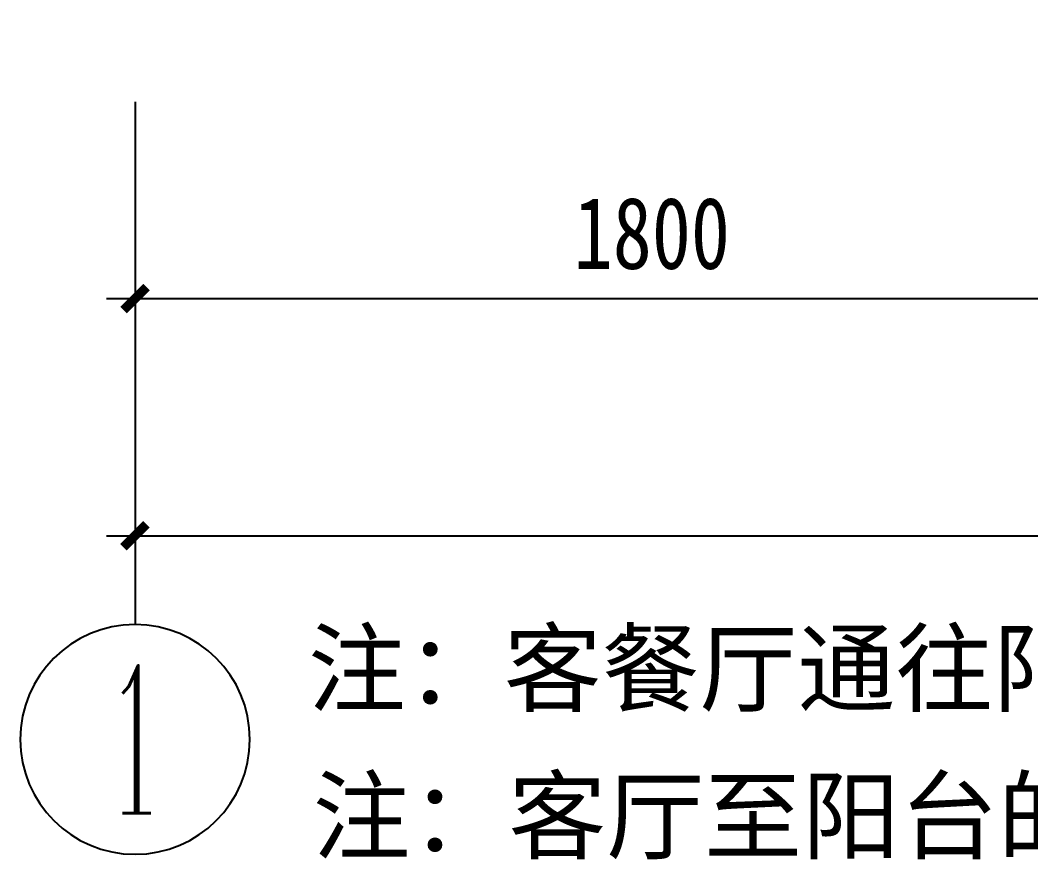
# Model space of a CAD drawing. Extents: x 3479 to 4537415, y 306 to 366510.
# Drawn here: x 4389783 to 4391543, y 270761 to 272222 of the extents above; entities that cross this region are included whole.
import ezdxf
from ezdxf.enums import TextEntityAlignment as Align

# ---------------------------------------------------------------- set-up
doc = ezdxf.new("R2010")
doc.units = 0
doc.header["$LTSCALE"] = 10
doc.header["$MEASUREMENT"] = 0
doc.header["$PDMODE"] = 35
doc.linetypes.add('DASH', pattern=[0.35, 0.25, -0.1])
doc.layers.get('Defpoints').update_dxf_attribs({"color": 49, "linetype": 'DASH'})
for name, color, linetype in [('AXIS', 3, 'Continuous'), ('AXIS_TEXT', 7, 'Continuous'), ('P-TEXT', 15, 'Continuous'), ('PUB_DIM', 3, 'Continuous')]:
    doc.layers.add(name, color=color, linetype=linetype)
doc.styles.add('-宋体', font='simkai.ttf', dxfattribs={"width": 0.8})
doc.styles.add('_TCH_AXIS', font='COMPLEX', dxfattribs={"bigfont": 'GBCBIG'})
doc.styles.add('COMPLEX', font='COMPLEX')
doc.styles.add('WRYH', font='')
doc.styles.get('WRYH').set_extended_font_data('Microsoft YaHei')
doc.dimstyles.new('DIM-050', dxfattribs={"dimscale": 50, "dimtxt": 2.5, "dimasz": 0.8, "dimexe": 1.5, "dimexo": 2.5, "dimgap": 1, "dimtad": 1, "dimdec": 0, "dimzin": 12, "dimdsep": 46, "dimtxsty": '-宋体', "dimblk": 'ARCHTICK', "dimcen": 0, "dimdle": 1, "dimclrd": 256, "dimclre": 256, "dimclrt": 9, "dimadec": 0, "dimazin": 0, "dimtfac": 1, "dimtdec": 0, "dimtix": 1, "dimtmove": 2, "dimatfit": 3, "dimldrblk": 'DOT', "dimfxl": 1.5, "dimtolj": 1, "dimtzin": 12, "dimarcsym": 0})

# ---------------------------------------------------------------- blocks, each defined once
blk = doc.blocks.new('_ArchTick')
at = {"color": 0, "linetype": 'ByBlock', "const_width": 0.4}
blk.add_lwpolyline([(-0.5, -0.5), (0.5, 0.5)], dxfattribs=at)
blk = doc.blocks.new('*D1448')
at = {"layer": 'Defpoints', "color": 0, "transparency": 16777216}
for p in [(4389983.5, 272205.2), (4391783.5, 272163.2), (4391783.5, 271737.8)]:
    blk.add_point(p, dxfattribs=at)
at = {"layer": 'PUB_DIM', "lineweight": -2, "transparency": 16777216}
for p, q in [((4389983.5, 272080.2), (4389983.5, 271662.8)), ((4391783.5, 272038.2), (4391783.5, 271662.8)), ((4389933.5, 271737.8), (4391833.5, 271737.8))]:
    blk.add_line(p, q, dxfattribs=at)
at = {"layer": 'PUB_DIM', "lineweight": -2, "transparency": 16777216, "xscale": 40, "yscale": 40, "zscale": 40, "rotation": 180}
blk.add_blockref('_ArchTick', (4389983.5, 271737.8), dxfattribs=at)
at = {"layer": 'PUB_DIM', "lineweight": -2, "transparency": 16777216, "xscale": 40, "yscale": 40, "zscale": 40}
blk.add_blockref('_ArchTick', (4391783.5, 271737.8), dxfattribs=at)
at = {"layer": 'PUB_DIM', "color": 9, "transparency": 16777216, "insert": (4390883.5, 271851), "char_height": 125, "attachment_point": 5, "style": '-宋体'}
blk.add_mtext('\\A1;1800', dxfattribs=at)
blk = doc.blocks.new('_Dot')
at = {"color": 0, "linetype": 'ByBlock', "lineweight": -2}
blk.add_line((-0.5, 0), (-1, 0), dxfattribs=at)
at = {"color": 0, "linetype": 'ByBlock', "const_width": 0.5}
blk.add_lwpolyline([(-0.25, 0, 1), (0.25, 0, 1)], format="xyb", close=True, dxfattribs=at)
blk = doc.blocks.new('*D1455')
at = {"layer": 'Defpoints', "color": 0, "transparency": 16777216}
for p in [(4398383.5, 272222.5), (4389983.5, 272205.2), (4398383.5, 271324.8)]:
    blk.add_point(p, dxfattribs=at)
at = {"layer": 'PUB_DIM', "lineweight": -2, "transparency": 16777216}
for p, q in [((4398383.5, 272097.5), (4398383.5, 271249.8)), ((4389983.5, 272080.2), (4389983.5, 271249.8)), ((4389933.5, 271324.8), (4398433.5, 271324.8))]:
    blk.add_line(p, q, dxfattribs=at)
at = {"layer": 'PUB_DIM', "lineweight": -2, "transparency": 16777216, "xscale": 40, "yscale": 40, "zscale": 40, "rotation": 180}
blk.add_blockref('_ArchTick', (4389983.5, 271324.8), dxfattribs=at)
at = {"layer": 'PUB_DIM', "lineweight": -2, "transparency": 16777216, "xscale": 40, "yscale": 40, "zscale": 40}
blk.add_blockref('_ArchTick', (4398383.5, 271324.8), dxfattribs=at)
at = {"layer": 'PUB_DIM', "color": 9, "transparency": 16777216, "insert": (4394183.5, 271438), "char_height": 125, "attachment_point": 5, "style": '-宋体'}
blk.add_mtext('\\A1;8400', dxfattribs=at)
blk = doc.blocks.new('_AXISO')
blk.add_circle((0, 0), 0.5)
at = {"layer": 'AXIS_TEXT', "style": 'COMPLEX', "width": 1.041667}
blk.add_attdef('A', text='', height=0.56, dxfattribs=at).set_placement((-0.25, -0.28), (0.25, -0.28), align=Align.FIT)

msp = doc.modelspace()

# ---------------------------------------------------------------- linework, layer by layer
at = {"layer": 'AXIS'}
msp.add_line((4389983.5, 272055.7), (4389983.5, 271170.2), dxfattribs=at)

# ---------------------------------------------------------------- block references
ref = msp.add_blockref('_AXISO', (4389983.5, 270970.2), dxfattribs=dict(at, xscale=-400, yscale=400, zscale=400, rotation=180))
ref.add_attrib('A', '1', dxfattribs={"layer": 'AXIS_TEXT', "height": 257.4, "style": '_TCH_AXIS'}).set_placement((4389928.3, 270841.6), (4390038.6, 270841.6), align=Align.FIT)

# ---------------------------------------------------------------- texts
at = {"layer": 'P-TEXT', "style": 'WRYH'}
for s, p in [('注：客餐厅通往阳台的开门由精装图纸体现。', (4390284.5, 271031.5)), ('注：客厅至阳台的推拉门为提升推拉门', (4390292.7, 270774.6))]:
    msp.add_text(s, height=125, dxfattribs=at).set_placement(p)

# ---------------------------------------------------------------- dimensions: what is measured, and where the dimension line sits
at = {"layer": 'PUB_DIM'}
for base, p2, picture, middle in [((4398383.5, 271324.8), (4398383.5, 272222.5), '*D1455', (4394183.5, 271438)), ((4391783.5, 271737.8), (4391783.5, 272163.2), '*D1448', (4390883.5, 271851))]:
    dim = msp.add_linear_dim(base=base, p1=(4389983.5, 272205.2), p2=p2, dimstyle='DIM-050', dxfattribs=at)
    dim.commit()
    dim.dimension.update_dxf_attribs({"geometry": picture, "text_midpoint": middle})

doc.saveas('drawing.dxf')
